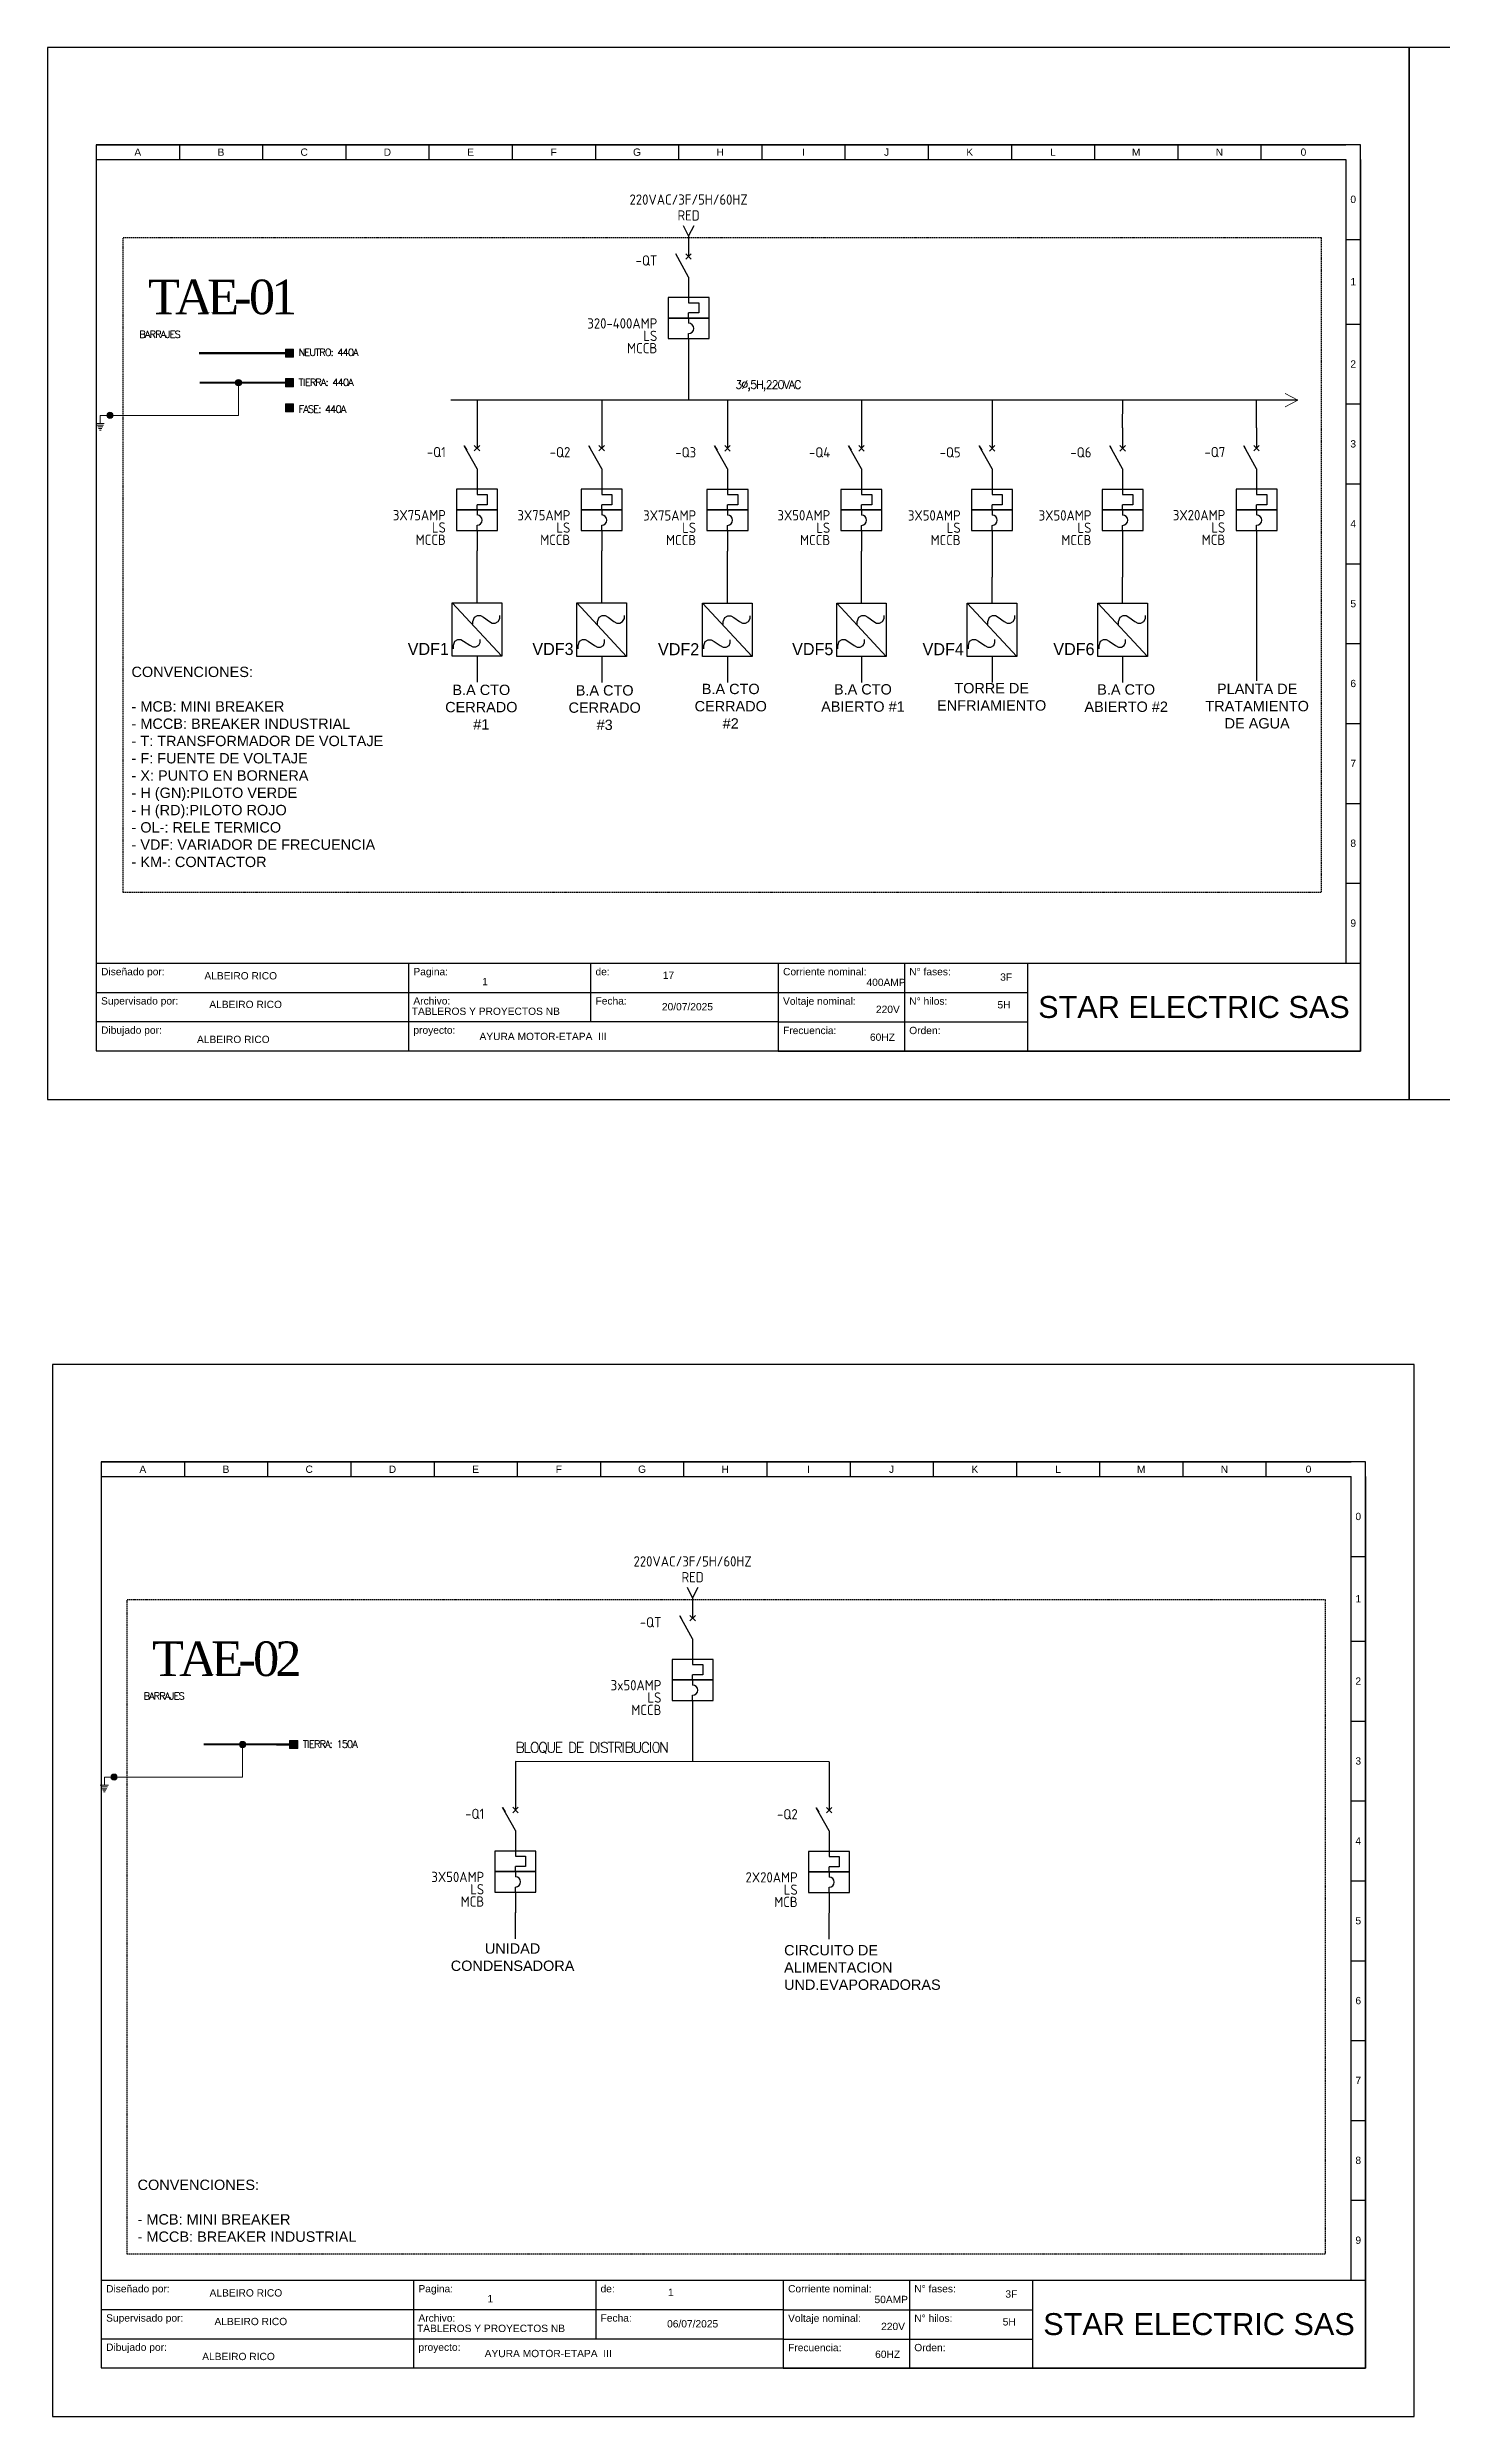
# Model space of a CAD drawing. Header units: millimetres. Extents: x 691 to 18605, y 670 to 10026.
# Drawn here: x 737 to 1813, y 8197 to 10026 of the extents above; entities that cross this region are included whole.
import ezdxf
from ezdxf.enums import TextEntityAlignment as Align

# ---------------------------------------------------------------- set-up
doc = ezdxf.new("R2010")
doc.units = ezdxf.units.MM
doc.linetypes.add('DASHEDX2', pattern=[1.5, 1, -0.5])
for name, color, linetype in [('CO_BARRAJE', 255, 'Continuous'), ('CO_DIAGRAMA_UNIFILAR', 3, 'Continuous'), ('CO_TEXTO', 7, 'Continuous'), ('CO_TEXTO_1', 7, 'Continuous'), ('DESC', 150, 'Continuous'), ('PDF_Text', 7, 'Continuous'), ('PDF_textos', 7, 'Continuous'), ('SYMS', 7, 'Continuous'), ('TAGS', 150, 'Continuous'), ('YEL_14_THHN', 2, 'Continuous')]:
    doc.layers.add(name, color=color, linetype=linetype)
doc.styles.add('PDF Century Gothic', font='GOTHIC.TTF')
doc.styles.add('ROMANS', font='romans')
doc.styles.get("Standard").update_dxf_attribs({"font": 'arial.ttf'})
doc.styles.add('WD_IEC', font='ISOCP2.shx', dxfattribs={"width": 0.9, "height": 4})
doc.linetypes.add('TI_TIERRA', pattern='A,0.5,-0.2,["T",Standard,S=0.1,R=0,X=-0.1,Y=-0.05],-0.25', length=0.95)

# ---------------------------------------------------------------- blocks, each defined once
blk = doc.blocks.new('VCB11Q9')
for p, q in [((0, 7.5), (0, 2.5)), ((0, -2.5), (-3.12, 3.12)), ((-3.12, 3.12), (-2.52, 2.03)), ((-0.66, 1.84), (0.66, 3.16)), ((-0.66, 3.16), (0.66, 1.84)), ((0, -2.5), (0, -7.5)), ((0, -7.5), (0, -8.75)), ((0, -8.75), (2.5, -8.75)), ((0, -12.5), (0, -11.25)), ((2.5, -11.25), (0, -11.25)), ((2.5, -8.75), (2.5, -11.25)), ((0, -12.5), (0, -13.75)), ((0, -17.5), (0, -16.25)), ((0, -17.5), (0, -22.5))]:
    blk.add_line(p, q)
for points in [[(-5, -7.5), (-5, -12.5), (5, -12.5), (5, -7.5)], [(-5, -12.5), (-5, -17.5), (5, -17.5), (5, -12.5)]]:
    blk.add_lwpolyline(points, close=True)
blk.add_arc((0, -15), 1.25, 270, 90)
at = {"style": 'WD_IEC'}
for tag, p in [('INST', (-7.62, 6.3)), ('LOC', (-7.62, 3.3)), ('TAG1', (-7.62, 0.3)), ('RATING1', (-7.62, -2.7)), ('DESC2', (-7.62, -18.05)), ('DESC1', (-7.62, -15.05)), ('DESC3', (-7.62, -21.05))]:
    blk.add_attdef(tag, text='', height=2.5, dxfattribs=at).set_placement(p, align=Align.RIGHT)
blk.add_attdef('TERM01', text='', height=2, rotation=90, dxfattribs=at).set_placement((-1, 7.5), align=Align.RIGHT)
at = {"style": 'WD_IEC', "flags": 1}
for tag, p, height in [('X2TERM01', (0, 7.5), 0.32), ('X4LINK', (-2.15, 0), 0.32), ('X1LINK', (0.02, 0), 0.32), ('CONTACT', (-5.15, -7.55), 1), ('COMMON', (-3.9, -8.8), 1), ('X8TERM02', (0, -22.5), 0.32), ('ASSYCODE', (0.69, -18.77), 1), ('FAMILY', (0.69, -20.27), 1), ('CATDESC', (0.69, -21.77), 1)]:
    blk.add_attdef(tag, p, '', height=height, dxfattribs=at)
at = {"style": 'WD_IEC', "flags": 9}
for tag, p in [('MFG', (7.81, 5.44)), ('CAT', (7.81, 2.94))]:
    blk.add_attdef(tag, text='', height=1.5, dxfattribs=at).set_placement(p, align=Align.RIGHT)
at = {"lineweight": 15, "style": 'WD_IEC'}
blk.add_attdef('XREF', text='', height=2.5, dxfattribs=at).set_placement((-7.62, -12.05), align=Align.RIGHT)
at = {"style": 'WD_IEC'}
blk.add_attdef('TERM02', (-1, -22.5), '', height=2, rotation=90, dxfattribs=at)
blk = doc.blocks.new('HA1X2Y')
blk.add_lwpolyline([(1.25, 2.5), (0, 0), (-1.25, 2.5)])
at = {"style": 'WD_IEC', "flags": 8}
for tag, p in [('DESC2', (0, 3.75)), ('DESC1', (0, 7.6))]:
    blk.add_attdef(tag, text='', height=2.5, dxfattribs=at).set_placement(p, align=Align.CENTER)
at = {"style": 'WD_IEC', "flags": 1}
blk.add_attdef('X8TERM01', (0, 0), '', height=0.32, dxfattribs=at)
blk = doc.blocks.new('*T3')
at = {"color": 0, "linetype": 'ByBlock', "lineweight": -2}
for p, q in [((0, 0), (139.92, 0)), ((0, 0), (0, -18)), ((64.08, 0), (64.08, -18)), ((101.44, 0), (101.44, -12)), ((139.92, 0), (139.92, -18)), ((0, -6), (139.92, -6)), ((0, -12), (139.92, -12)), ((0, -18), (139.92, -18))]:
    blk.add_line(p, q, dxfattribs=at)
at = {"color": 0, "char_height": 1.5, "attachment_point": 1}
for s, insert, width in [('{\\fArial|b0|i0|c162|p34;Diseñado por:}', (1, -1), 62.0824), ('{\\fArial|b0|i0|c162|p34;Pagina:}', (65.08, -1), 35.3574), ('{\\fArial|b0|i0|c162|p34;de}:', (102.44, -1), 36.4813), ('{\\fArial|b0|i0|c162|p34;Supervisado por:}', (1, -7), 62.0824), ('{\\fArial|b0|i0|c162|p34;Archivo:}', (65.08, -7), 35.3574), ('Fecha:', (102.44, -7), 36.4813), ('Dibujado por:', (1, -13), 62.0824), ('{\\fArial|b0|i0|c162|p34;proyecto:}', (65.08, -13), 73.8387)]:
    blk.add_mtext(s, dxfattribs=dict(at, insert=insert, width=width))
blk = doc.blocks.new('*T4')
at = {"color": 0, "linetype": 'ByBlock', "lineweight": -2}
for p, q in [((0, 0), (119.48, 0)), ((0, 0), (0, -18.07)), ((25.89, 0), (25.89, -18.07)), ((51.13, 0), (51.13, -18.07)), ((119.48, 0), (119.48, -18.07)), ((0, -6.05), (51.13, -6.05)), ((0, -12.07), (51.13, -12.07)), ((0, -18.07), (119.48, -18.07))]:
    blk.add_line(p, q, dxfattribs=at)
at = {"color": 0}
for s, insert, char_height, width, attachment_point in [('Corriente nominal:', (1, -1), 1.5, 23.894, 1), ('{\\fArial|b0|i0|c162|p34;N° fases:}', (26.89, -1), 1.5, 23.2313, 1), ('Voltaje nominal:', (1, -7.05), 1.5, 23.894, 1), ('{\\fArial|b0|i0|c162|p34;N° hilos:}', (26.89, -7.05), 1.5, 23.2313, 1), ('{\\fArial|b0|i0|c162|p34;STAR ELECTRIC SAS}', (85.3, -9.04), 4.5, 66.3536, 5), ('Frecuencia:', (1, -13.07), 1.5, 23.894, 1), ('{\\fArial|b0|i0|c162|p34;Orden}:', (26.89, -13.07), 1.5, 23.2313, 1)]:
    blk.add_mtext(s, dxfattribs=dict(at, insert=insert, char_height=char_height, width=width, attachment_point=attachment_point))
blk = doc.blocks.new('CAJETIN')
for p, q in [((0, 185.97), (-259.4, 185.97)), ((-259.4, 185.97), (-259.4, 0.07)), ((-259.4, 185.97), (-2.99, 185.97)), ((-259.4, 185.97), (-259.4, 182.97)), ((-242.33, 185.97), (-242.33, 182.97)), ((-225.26, 185.97), (-225.26, 182.97)), ((-208.19, 185.97), (-208.19, 182.97)), ((-191.12, 185.97), (-191.12, 182.97)), ((-174.05, 185.97), (-174.05, 182.97)), ((-156.98, 185.97), (-156.98, 182.97)), ((-139.91, 185.97), (-139.91, 182.97)), ((-122.84, 185.97), (-122.84, 182.97)), ((-105.77, 185.97), (-105.77, 182.97)), ((-88.7, 185.97), (-88.7, 182.97)), ((-71.64, 185.97), (-71.64, 182.97)), ((-54.57, 185.97), (-54.57, 182.97)), ((-37.5, 185.97), (-37.5, 182.97)), ((-20.43, 185.97), (-20.43, 182.97)), ((0, 0.07), (0, 185.97)), ((-259.4, 182.97), (-2.99, 182.97)), ((-3, 182.97), (-3, 18.07)), ((0, 182.97), (0, 18.07)), ((-3, 166.58), (0, 166.58)), ((-3, 149.19), (0, 149.19)), ((-3, 132.8), (0, 132.8)), ((-3, 116.41), (0, 116.41)), ((-3, 100.02), (0, 100.02)), ((-3, 83.63), (0, 83.63)), ((-3, 67.24), (0, 67.24)), ((-3, 50.85), (0, 50.85)), ((-3, 34.46), (0, 34.46)), ((-3, 18.07), (0, 18.07)), ((-259.4, 0.07), (0, 0.07))]:
    blk.add_line(p, q)
blk.add_lwpolyline([(-269.4, -9.93), (10, -9.93), (10, 205.97), (-269.4, 205.97)], close=True)
for name, p in [('*T3', (-259.4, 18.07)), ('*T4', (-119.48, 18.07))]:
    blk.add_blockref(name, p)
blk.add_text('0', height=1.5).set_placement((-2.08, 174.04))
at = {"char_height": 1.5, "attachment_point": 5}
for s, insert, width in [('A', (-250.87, 184.47), 17.0695), ('B', (-233.8, 184.47), 17.0695), ('C', (-216.73, 184.47), 17.0695), ('D', (-199.66, 184.47), 17.0695), ('E', (-182.59, 184.47), 17.0695), ('F', (-165.52, 184.47), 17.0695), ('G', (-148.45, 184.47), 17.0695), ('H', (-131.38, 184.47), 17.0695), ('I', (-114.31, 184.47), 17.0695), ('J', (-97.24, 184.47), 17.0695), ('K', (-80.17, 184.47), 17.0695), ('L', (-63.1, 184.47), 17.0695), ('M', (-46.03, 184.47), 17.0695), ('N', (-28.96, 184.47), 17.0695), ('0', (-11.71, 184.47), 17.4362), ('1', (-1.5, 157.89), 3), ('2', (-1.5, 141), 3), ('3', (-1.5, 124.61), 3), ('4', (-1.5, 108.22), 3), ('5', (-1.5, 91.83), 3), ('6', (-1.5, 75.44), 3), ('7', (-1.5, 59.05), 3), ('8', (-1.5, 42.66), 3), ('9', (-1.5, 26.27), 3)]:
    blk.add_mtext(s, dxfattribs=dict(at, insert=insert, width=width))
for tag, p in [('DISEÑADO_POR', (-230.86, 14.78)), ('SUPERVISADO_POR', (-229.59, 8.32)), ('DIBUJADO_POR', (-231.25, 2.42))]:
    blk.add_attdef(tag, text='', height=1.5).set_placement(p, align=Align.MIDDLE)
for tag, p in [('PAGINA', (-180.19, 13.54)), ('DE', (-143.12, 14.83)), ('A', (-97.02, 13.49)), ('F', (-73.9, 14.47)), ('FECHA', (-143.31, 8.38)), ('V', (-96.96, 8.58)), ('H', (-74.46, 8.76)), ('ARCHIVO', (-179.45, 8.2)), ('PROYECTO', (-180.75, 3.04)), ('HZ', (-98.06, 2.87)), ('OR', (-74.83, 2.5))]:
    blk.add_attdef(tag, p, '', height=1.5)

msp = doc.modelspace()

# ---------------------------------------------------------------- hatches: boundary and pattern name
at = {"lineweight": 13}
h = msp.add_hatch(color=0, dxfattribs=at)
h.dxf.hatch_style = 1
h.paths.add_polyline_path([(883.4, 9769.1, 1), (884.9, 9764.6, 1)])
h = msp.add_hatch(color=0, dxfattribs=at)
h.dxf.hatch_style = 1
h.paths.add_polyline_path([(782.7, 9741.6, 1), (787.4, 9741.6, 1)])
h = msp.add_hatch(color=0, dxfattribs=at)
h.dxf.hatch_style = 1
h.paths.add_polyline_path([(886.6, 8717.9, 1), (888.1, 8713.4, 1)])
h = msp.add_hatch(color=0, dxfattribs=at)
h.dxf.hatch_style = 1
h.paths.add_polyline_path([(785.8, 8690.4, 1), (790.6, 8690.4, 1)])
at = {"layer": 'CO_BARRAJE', "lineweight": 13, "ltscale": 0.01}
for points in [[(926.7, 9792.7), (920.4, 9792.7), (920.4, 9786.4), (926.7, 9786.4)], [(926.7, 9770), (920.4, 9770), (920.4, 9763.7), (926.7, 9763.7)], [(926.7, 9750.5), (920.4, 9750.5), (920.4, 9744.2), (926.7, 9744.2)], [(929.9, 8718.8), (923.6, 8718.8), (923.6, 8712.5), (929.9, 8712.5)]]:
    msp.add_hatch(color=0, dxfattribs=at).paths.add_polyline_path(points)

# ---------------------------------------------------------------- linework, layer by layer
at = {"color": 0, "lineweight": 0}
for p in [(1692.1, 9758.6), (1692.1, 9748.1)]:
    msp.add_line(p, (1701.9, 9753.4), dxfattribs=at)
at = {"color": 0}
for p, q in [((1465.8, 9636.8), (1465.8, 9636.8)), ((1465.8, 9636.8), (1465.8, 9616.7)), ((1566.6, 9636.8), (1566.6, 9616.7)), ((1670, 9637), (1670, 9616.9)), ((1068.3, 9596.9), (1068.3, 9616.9)), ((1164.5, 9596.8), (1164.5, 9616.8)), ((1261.6, 9596.7), (1261.6, 9616.7)), ((1365, 9596.7), (1365, 9616.7)), ((1465.8, 9596.7), (1465.8, 9616.7)), ((1566.6, 9596.7), (1566.6, 9616.7)), ((1670, 9616.9), (1670, 9536.7)), ((1068.3, 9555.6), (1068.3, 9535.6)), ((1164.5, 9555.5), (1164.5, 9535.5)), ((1261.6, 9555.4), (1261.6, 9535.4)), ((1365, 9555.5), (1365, 9535.5)), ((1465.8, 9555.5), (1465.8, 9535.5)), ((1566.6, 9555.5), (1566.6, 9535.5)), ((778.3, 8302.1), (798.3, 8302.1))]:
    msp.add_line(p, q, dxfattribs=at)
at = {"color": 0, "linetype": 'DASHEDX2'}
for points in [[(795.1, 9878.8), (1719.7, 9878.8), (1719.7, 9373.3), (795.1, 9373.3)], [(798.3, 8827.6), (1722.9, 8827.6), (1722.9, 8322.1), (798.3, 8322.1)]]:
    msp.add_lwpolyline(points, close=True, dxfattribs=at)
at = {"layer": 'CO_BARRAJE', "color": 0, "lineweight": 13, "ltscale": 0.01, "const_width": 1.58}
for points in [[(853.8, 9789.6), (920.4, 9789.6)], [(854.1, 9766.8), (920.4, 9766.8)], [(857.2, 8715.7), (923.6, 8715.6)]]:
    msp.add_lwpolyline(points, dxfattribs=at)
at = {"layer": 'CO_BARRAJE', "color": 0, "lineweight": 13, "ltscale": 0.01}
for points in [[(920.4, 9792.7), (920.4, 9786.4), (926.7, 9786.4), (926.7, 9792.7)], [(920.4, 9770), (920.4, 9763.7), (926.7, 9763.7), (926.7, 9770)], [(920.4, 9750.5), (920.4, 9744.2), (926.7, 9744.2), (926.7, 9750.5)], [(923.6, 8718.8), (923.6, 8712.5), (929.9, 8712.5), (929.9, 8718.8)]]:
    msp.add_lwpolyline(points, close=True, dxfattribs=at)
at = {"layer": 'CO_DIAGRAMA_UNIFILAR', "color": 0, "linetype": 'TI_TIERRA', "lineweight": 13}
for p, q in [((884.2, 9766.8), (884.2, 9741.6)), ((884.2, 9741.6), (785, 9741.6)), ((887.3, 8715.6), (887.3, 8690.4)), ((887.3, 8690.4), (788.2, 8690.4))]:
    msp.add_line(p, q, dxfattribs=at)
at = {"layer": 'CO_DIAGRAMA_UNIFILAR', "color": 0, "linetype": 'TI_TIERRA', "lineweight": 13, "ltscale": 0.0001}
for p, q in [((774.3, 9735.3), (780.6, 9735.3)), ((774.3, 9735.3), (780.6, 9735.3)), ((774.9, 9734), (780, 9734)), ((774.9, 9734), (780, 9734)), ((775.6, 9732.7), (779.4, 9732.7)), ((775.6, 9732.7), (779.4, 9732.7)), ((776.2, 9731.4), (778.7, 9731.4)), ((776.2, 9731.4), (778.7, 9731.4)), ((776.8, 9730.2), (778.1, 9730.2)), ((777.5, 9741.6), (777.5, 9735.3)), ((777.5, 9741.6), (777.5, 9735.3)), ((785, 9741.6), (777.5, 9741.6)), ((780.7, 8690.4), (780.7, 8684.1)), ((780.7, 8690.4), (780.7, 8684.1)), ((788.2, 8690.4), (780.7, 8690.4)), ((777.5, 8684.1), (783.8, 8684.1)), ((777.5, 8684.1), (783.8, 8684.1)), ((778.1, 8682.8), (783.2, 8682.8)), ((778.1, 8682.8), (783.2, 8682.8)), ((778.7, 8681.5), (782.6, 8681.5)), ((778.7, 8681.5), (782.6, 8681.5)), ((779.4, 8680.3), (781.9, 8680.3)), ((779.4, 8680.3), (781.9, 8680.3)), ((780, 8679), (781.3, 8679))]:
    msp.add_line(p, q, dxfattribs=at)
at = {"layer": 'CO_DIAGRAMA_UNIFILAR', "color": 0, "lineweight": 13}
for centre in [(884.2, 9766.8), (884.2, 9766.8), (785, 9741.6), (887.3, 8715.6), (887.3, 8715.6), (788.2, 8690.4)]:
    msp.add_circle(centre, 2.39, dxfattribs=at)
at = {"layer": 'PDF_textos', "color": 0, "lineweight": 25}
for points in [[(1087.5, 9555.6), (1049.2, 9596.9), (1087.5, 9596.9), (1087.5, 9555.6), (1049.2, 9555.6), (1049.2, 9596.9)], [(1065.1, 9580.3), (1065.1, 9582.6), (1066.4, 9585.8), (1068.7, 9587.1), (1070.9, 9587.1), (1073.2, 9585.8), (1077.8, 9582.6), (1080, 9581.3), (1082.3, 9581.3), (1084.6, 9582.6), (1085.9, 9584.8), (1085.9, 9587.1)], [(1183.7, 9555.5), (1145.3, 9596.8), (1183.7, 9596.8), (1183.7, 9555.5), (1145.3, 9555.5), (1145.3, 9596.8)], [(1161.3, 9580.2), (1161.3, 9582.5), (1162.6, 9585.7), (1164.8, 9587), (1167.1, 9587), (1169.4, 9585.7), (1173.9, 9582.5), (1176.2, 9581.2), (1178.5, 9581.2), (1180.7, 9582.5), (1182, 9584.8), (1182, 9587)], [(1280.7, 9555.4), (1242.4, 9596.7), (1280.7, 9596.7), (1280.7, 9555.4), (1242.4, 9555.4), (1242.4, 9596.7)], [(1258.3, 9580.1), (1258.3, 9582.4), (1259.6, 9585.6), (1261.9, 9586.9), (1264.2, 9586.9), (1266.4, 9585.6), (1271, 9582.4), (1273.3, 9581.1), (1275.5, 9581.1), (1277.8, 9582.4), (1279.1, 9584.7), (1279.1, 9586.9)], [(1384.2, 9555.5), (1345.9, 9596.7), (1384.2, 9596.7), (1384.2, 9555.5), (1345.9, 9555.5), (1345.9, 9596.7)], [(1361.8, 9580.1), (1361.8, 9582.4), (1363.1, 9585.7), (1365.4, 9587), (1367.6, 9587), (1369.9, 9585.7), (1374.5, 9582.4), (1376.7, 9581.1), (1379, 9581.1), (1381.3, 9582.4), (1382.6, 9584.7), (1382.6, 9587)], [(1484.9, 9555.5), (1446.6, 9596.7), (1484.9, 9596.7), (1484.9, 9555.5), (1446.6, 9555.5), (1446.6, 9596.7)], [(1462.5, 9580.1), (1462.5, 9582.4), (1463.8, 9585.7), (1466.1, 9587), (1468.4, 9587), (1470.6, 9585.7), (1475.2, 9582.4), (1477.4, 9581.1), (1479.7, 9581.1), (1482, 9582.4), (1483.3, 9584.7), (1483.3, 9587)], [(1585.8, 9555.5), (1547.5, 9596.7), (1585.8, 9596.7), (1585.8, 9555.5), (1547.5, 9555.5), (1547.5, 9596.7)], [(1563.4, 9580.1), (1563.4, 9582.4), (1564.7, 9585.7), (1567, 9587), (1569.2, 9587), (1571.5, 9585.7), (1576.1, 9582.4), (1578.3, 9581.1), (1580.6, 9581.1), (1582.9, 9582.4), (1584.2, 9584.7), (1584.2, 9587)], [(1050.1, 9561.5), (1050.1, 9564.1), (1051.1, 9567.3), (1053.4, 9568.6), (1055.7, 9568.6), (1057.9, 9567.3), (1062.8, 9564.1), (1065.1, 9562.8), (1067.4, 9562.8), (1069.6, 9564.1), (1070.6, 9566.3), (1070.6, 9568.6)], [(1146.3, 9561.4), (1146.3, 9564), (1147.3, 9567.2), (1149.6, 9568.5), (1151.8, 9568.5), (1154.1, 9567.2), (1159, 9564), (1161.3, 9562.7), (1163.5, 9562.7), (1165.8, 9564), (1166.8, 9566.2), (1166.8, 9568.5)], [(1243.4, 9561.3), (1243.4, 9563.9), (1244.3, 9567.1), (1246.6, 9568.4), (1248.9, 9568.4), (1251.2, 9567.1), (1256, 9563.9), (1258.3, 9562.6), (1260.6, 9562.6), (1262.9, 9563.9), (1263.8, 9566.1), (1263.8, 9568.4)], [(1346.9, 9561.3), (1346.9, 9563.9), (1347.8, 9567.2), (1350.1, 9568.5), (1352.4, 9568.5), (1354.6, 9567.2), (1359.5, 9563.9), (1361.8, 9562.6), (1364.1, 9562.6), (1366.3, 9563.9), (1367.3, 9566.2), (1367.3, 9568.5)], [(1447.6, 9561.3), (1447.6, 9563.9), (1448.5, 9567.2), (1450.8, 9568.5), (1453.1, 9568.5), (1455.4, 9567.2), (1460.2, 9563.9), (1462.5, 9562.6), (1464.8, 9562.6), (1467.1, 9563.9), (1468, 9566.2), (1468, 9568.5)], [(1548.5, 9561.3), (1548.5, 9563.9), (1549.4, 9567.2), (1551.7, 9568.5), (1554, 9568.5), (1556.3, 9567.2), (1561.1, 9563.9), (1563.4, 9562.6), (1565.7, 9562.6), (1567.9, 9563.9), (1568.9, 9566.2), (1568.9, 9568.5)]]:
    msp.add_lwpolyline(points, dxfattribs=at)
at = {"layer": 'YEL_14_THHN', "color": 0}
for p, q in [((1231.6, 9784.9), (1231.5, 9753.5)), ((1701.9, 9753.4), (1048.2, 9753.4)), ((1068.4, 9753.4), (1068.3, 9732.1)), ((1164.5, 9753.4), (1164.5, 9732)), ((1261.6, 9753.4), (1261.6, 9731.9)), ((1365.1, 9753.5), (1365, 9732)), ((1465.8, 9753.4), (1465.8, 9731.9)), ((1566.6, 9731.9), (1566.7, 9753.4)), ((1670, 9732.1), (1670, 9753.4)), ((1068.3, 9616.9), (1068.3, 9637)), ((1164.5, 9616.8), (1164.5, 9636.9)), ((1261.6, 9616.7), (1261.6, 9636.8)), ((1365, 9616.7), (1365, 9636.8)), ((1234.7, 8733.8), (1234.7, 8702.3)), ((1098, 8702.4), (1097.9, 8680.9)), ((1340, 8702.1), (1098, 8702.4)), ((1340, 8702.1), (1340, 8680.6)), ((1097.9, 8565.7), (1097.9, 8585.8)), ((1340, 8565.4), (1340, 8585.5))]:
    msp.add_line(p, q, dxfattribs=at)

# ---------------------------------------------------------------- block references
at = {"color": 0}
ref = msp.add_blockref('CAJETIN', (1750.2, 9250.8), dxfattribs=dict(at, xscale=3.761929394681115, yscale=3.761929394681115, zscale=3.761929394681115))
ref.add_attrib('5H', '5H', (1470, 9283.8), dxfattribs={"height": 5.64})
ref.add_attrib('3F', '3F', (1472.1, 9305.2), dxfattribs={"height": 5.64})
ref.add_attrib('HZ', '60HZ', dxfattribs={"height": 5.64}).set_placement((1381.2, 9261.6), align=Align.MIDDLE)
ref.add_attrib('V', '220V', dxfattribs={"height": 5.64}).set_placement((1385.4, 9283.1), align=Align.MIDDLE)
ref.add_attrib('A', '400AMP', dxfattribs={"height": 5.64}).set_placement((1384, 9303.9), align=Align.MIDDLE)
ref.add_attrib('PROYECTO', 'AYURA MOTOR-ETAPA  III', dxfattribs={"height": 5.643}).set_placement((1070.2, 9262.2), align=Align.MIDDLE_LEFT)
ref.add_attrib('ARCHIVO', 'TABLEROS Y PROYECTOS NB', dxfattribs={"height": 5.643}).set_placement((1075.1, 9281.6), align=Align.MIDDLE)
ref.add_attrib('DE', '17', (1211.7, 9306.6), dxfattribs={"height": 5.64})
ref.add_attrib('PAGINA', '1', (1072.3, 9301.7), dxfattribs={"height": 5.64})
ref.add_attrib('FECHA', '20/07/2025', (1211, 9282.3), dxfattribs={"height": 5.64})
ref.add_attrib('DIBUJADO_POR', 'ALBEIRO RICO', dxfattribs={"height": 5.643}).set_placement((880.2, 9259.9), align=Align.MIDDLE)
ref.add_attrib('SUPERVISADO_POR', 'ALBEIRO RICO', dxfattribs={"height": 5.643}).set_placement((889.7, 9286.9), align=Align.MIDDLE)
ref.add_attrib('DISEÑADO_POR', 'ALBEIRO RICO', dxfattribs={"height": 5.643}).set_placement((885.9, 9309), align=Align.MIDDLE)
ref = msp.add_blockref('CAJETIN', (2801.2, 9250.8), dxfattribs=dict(at, xscale=3.761929394681115, yscale=3.761929394681115, zscale=3.761929394681115))
ref.add_attrib('5H', '5H', (2521.1, 9283.8), dxfattribs={"height": 5.64})
ref.add_attrib('3F', '3F', (2523.2, 9305.2), dxfattribs={"height": 5.64})
ref.add_attrib('HZ', '60HZ', dxfattribs={"height": 5.64}).set_placement((2432.3, 9261.6), align=Align.MIDDLE)
ref.add_attrib('V', '220V', dxfattribs={"height": 5.64}).set_placement((2436.5, 9283.1), align=Align.MIDDLE)
ref.add_attrib('A', '400AMP', dxfattribs={"height": 5.64}).set_placement((2435.1, 9303.9), align=Align.MIDDLE)
ref.add_attrib('PROYECTO', 'AYURA MOTOR-ETAPA  III', dxfattribs={"height": 5.643}).set_placement((2121.3, 9262.2), align=Align.MIDDLE_LEFT)
ref.add_attrib('ARCHIVO', 'TABLEROS Y PROYECTOS NB', dxfattribs={"height": 5.643}).set_placement((2126.1, 9281.6), align=Align.MIDDLE)
ref.add_attrib('DE', '17', (2262.8, 9306.6), dxfattribs={"height": 5.64})
ref.add_attrib('PAGINA', '2', (2123.4, 9301.7), dxfattribs={"height": 5.64})
ref.add_attrib('FECHA', '20/07/2025', (2262.1, 9282.3), dxfattribs={"height": 5.64})
ref.add_attrib('DIBUJADO_POR', 'ALBEIRO RICO', dxfattribs={"height": 5.643}).set_placement((1931.3, 9259.9), align=Align.MIDDLE)
ref.add_attrib('SUPERVISADO_POR', 'ALBEIRO RICO', dxfattribs={"height": 5.643}).set_placement((1940.8, 9286.9), align=Align.MIDDLE)
ref.add_attrib('DISEÑADO_POR', 'ALBEIRO RICO', dxfattribs={"height": 5.643}).set_placement((1937, 9309), align=Align.MIDDLE)
ref = msp.add_blockref('CAJETIN', (1754.1, 8234.1), dxfattribs=dict(at, xscale=3.761929394681115, yscale=3.761929394681115, zscale=3.761929394681115))
ref.add_attrib('5H', '5H', (1474, 8267.1), dxfattribs={"height": 5.64})
ref.add_attrib('3F', '3F', (1476.1, 8288.6), dxfattribs={"height": 5.64})
ref.add_attrib('HZ', '60HZ', dxfattribs={"height": 5.64}).set_placement((1385.2, 8244.9), align=Align.MIDDLE)
ref.add_attrib('V', '220V', dxfattribs={"height": 5.64}).set_placement((1389.4, 8266.4), align=Align.MIDDLE)
ref.add_attrib('A', '50AMP', dxfattribs={"height": 5.64}).set_placement((1388, 8287.2), align=Align.MIDDLE)
ref.add_attrib('PROYECTO', 'AYURA MOTOR-ETAPA  III', dxfattribs={"height": 5.643}).set_placement((1074.2, 8245.5), align=Align.MIDDLE_LEFT)
ref.add_attrib('ARCHIVO', 'TABLEROS Y PROYECTOS NB', dxfattribs={"height": 5.643}).set_placement((1079.1, 8264.9), align=Align.MIDDLE)
ref.add_attrib('DE', '1', (1215.7, 8289.9), dxfattribs={"height": 5.64})
ref.add_attrib('PAGINA', '1', (1076.3, 8285), dxfattribs={"height": 5.64})
ref.add_attrib('FECHA', '06/07/2025', (1215, 8265.6), dxfattribs={"height": 5.64})
ref.add_attrib('DIBUJADO_POR', 'ALBEIRO RICO', dxfattribs={"height": 5.643}).set_placement((884.2, 8243.2), align=Align.MIDDLE)
ref.add_attrib('SUPERVISADO_POR', 'ALBEIRO RICO', dxfattribs={"height": 5.643}).set_placement((893.7, 8270.2), align=Align.MIDDLE)
ref.add_attrib('DISEÑADO_POR', 'ALBEIRO RICO', dxfattribs={"height": 5.643}).set_placement((889.9, 8292.3), align=Align.MIDDLE)
at = {"layer": 'SYMS', "color": 0}
ref = msp.add_blockref('HA1X2Y', (1231.6, 9880.1), dxfattribs=dict(at, xscale=3.170878376089944, yscale=3.170878376089944, zscale=3.170878376089944))
ref.add_attrib('DESC2', 'RED', dxfattribs={"layer": 'DESC', "height": 7.93, "style": 'WD_IEC', "flags": 8}).set_placement((1231.6, 9892), align=Align.CENTER)
ref.add_attrib('DESC1', '220VAC/3F/5H/60HZ', dxfattribs={"layer": 'DESC', "height": 7.927, "style": 'WD_IEC', "flags": 8}).set_placement((1231.6, 9904.2), align=Align.CENTER)
ref = msp.add_blockref('VCB11Q9', (1231.6, 9856.3), dxfattribs=dict(at, xscale=3.170878376089944, yscale=3.170878376089944, zscale=3.170878376089944))
ref.add_attrib('TAG1', '-QT', dxfattribs={"layer": 'TAGS', "height": 7.93, "style": 'WD_IEC'}).set_placement((1207.4, 9857.2), align=Align.RIGHT)
ref.add_attrib('DESC1', '320-400AMP', dxfattribs={"layer": 'DESC', "height": 7.93, "style": 'WD_IEC'}).set_placement((1207.4, 9808.6), align=Align.RIGHT)
ref.add_attrib('DESC2', 'LS', dxfattribs={"layer": 'DESC', "height": 7.93, "style": 'WD_IEC'}).set_placement((1207.4, 9799), align=Align.RIGHT)
ref.add_attrib('DESC3', 'MCCB', dxfattribs={"layer": 'DESC', "height": 7.93, "style": 'WD_IEC'}).set_placement((1207.4, 9789.5), align=Align.RIGHT)
ref = msp.add_blockref('VCB11Q9', (1068.3, 9708.3), dxfattribs=dict(at, xscale=3.170878376089944, yscale=3.170878376089944, zscale=3.170878376089944))
ref.add_attrib('TAG1', '-Q1', dxfattribs={"layer": 'TAGS', "height": 7.93, "style": 'WD_IEC'}).set_placement((1044.2, 9709.3), align=Align.RIGHT)
ref.add_attrib('DESC1', '3X75AMP', dxfattribs={"layer": 'DESC', "height": 7.93, "style": 'WD_IEC'}).set_placement((1044.2, 9660.6), align=Align.RIGHT)
ref.add_attrib('DESC2', 'LS', dxfattribs={"layer": 'DESC', "height": 7.93, "style": 'WD_IEC'}).set_placement((1044.2, 9651.1), align=Align.RIGHT)
ref.add_attrib('DESC3', 'MCCB', dxfattribs={"layer": 'DESC', "height": 7.93, "style": 'WD_IEC'}).set_placement((1044.2, 9641.6), align=Align.RIGHT)
ref = msp.add_blockref('VCB11Q9', (1164.5, 9708.3), dxfattribs=dict(at, xscale=3.170878376089944, yscale=3.170878376089944, zscale=3.170878376089944))
ref.add_attrib('TAG1', '-Q2', dxfattribs={"layer": 'TAGS', "height": 7.93, "style": 'WD_IEC'}).set_placement((1140.3, 9709.2), align=Align.RIGHT)
ref.add_attrib('DESC1', '3X75AMP', dxfattribs={"layer": 'DESC', "height": 7.93, "style": 'WD_IEC'}).set_placement((1140.3, 9660.5), align=Align.RIGHT)
ref.add_attrib('DESC2', 'LS', dxfattribs={"layer": 'DESC', "height": 7.93, "style": 'WD_IEC'}).set_placement((1140.3, 9651), align=Align.RIGHT)
ref.add_attrib('DESC3', 'MCCB', dxfattribs={"layer": 'DESC', "height": 7.93, "style": 'WD_IEC'}).set_placement((1140.3, 9641.5), align=Align.RIGHT)
ref = msp.add_blockref('VCB11Q9', (1261.6, 9708.2), dxfattribs=dict(at, xscale=3.170878376089944, yscale=3.170878376089944, zscale=3.170878376089944))
ref.add_attrib('TAG1', '-Q3', dxfattribs={"layer": 'TAGS', "height": 7.93, "style": 'WD_IEC'}).set_placement((1237.4, 9709.1), align=Align.RIGHT)
ref.add_attrib('DESC1', '3X75AMP', dxfattribs={"layer": 'DESC', "height": 7.93, "style": 'WD_IEC'}).set_placement((1237.4, 9660.4), align=Align.RIGHT)
ref.add_attrib('DESC2', 'LS', dxfattribs={"layer": 'DESC', "height": 7.93, "style": 'WD_IEC'}).set_placement((1237.4, 9650.9), align=Align.RIGHT)
ref.add_attrib('DESC3', 'MCCB', dxfattribs={"layer": 'DESC', "height": 7.93, "style": 'WD_IEC'}).set_placement((1237.4, 9641.4), align=Align.RIGHT)
ref = msp.add_blockref('VCB11Q9', (1365, 9708.2), dxfattribs=dict(at, xscale=3.170878376089944, yscale=3.170878376089944, zscale=3.170878376089944))
ref.add_attrib('TAG1', '-Q4', dxfattribs={"layer": 'TAGS', "height": 7.93, "style": 'WD_IEC'}).set_placement((1340.9, 9709.1), align=Align.RIGHT)
ref.add_attrib('DESC1', '3X50AMP', dxfattribs={"layer": 'DESC', "height": 7.93, "style": 'WD_IEC'}).set_placement((1340.9, 9660.5), align=Align.RIGHT)
ref.add_attrib('DESC2', 'LS', dxfattribs={"layer": 'DESC', "height": 7.93, "style": 'WD_IEC'}).set_placement((1340.9, 9650.9), align=Align.RIGHT)
ref.add_attrib('DESC3', 'MCCB', dxfattribs={"layer": 'DESC', "height": 7.93, "style": 'WD_IEC'}).set_placement((1340.9, 9641.4), align=Align.RIGHT)
ref = msp.add_blockref('VCB11Q9', (1465.8, 9708.2), dxfattribs=dict(at, xscale=3.170878376089944, yscale=3.170878376089944, zscale=3.170878376089944))
ref.add_attrib('TAG1', '-Q5', dxfattribs={"layer": 'TAGS', "height": 7.93, "style": 'WD_IEC'}).set_placement((1441.6, 9709.1), align=Align.RIGHT)
ref.add_attrib('DESC1', '3X50AMP', dxfattribs={"layer": 'DESC', "height": 7.93, "style": 'WD_IEC'}).set_placement((1441.6, 9660.4), align=Align.RIGHT)
ref.add_attrib('DESC2', 'LS', dxfattribs={"layer": 'DESC', "height": 7.93, "style": 'WD_IEC'}).set_placement((1441.6, 9650.9), align=Align.RIGHT)
ref.add_attrib('DESC3', 'MCCB', dxfattribs={"layer": 'DESC', "height": 7.93, "style": 'WD_IEC'}).set_placement((1441.6, 9641.4), align=Align.RIGHT)
ref = msp.add_blockref('VCB11Q9', (1566.6, 9708.2), dxfattribs=dict(at, xscale=3.170878376089944, yscale=3.170878376089944, zscale=3.170878376089944))
ref.add_attrib('TAG1', '-Q6', dxfattribs={"layer": 'TAGS', "height": 7.93, "style": 'WD_IEC'}).set_placement((1542.5, 9709.1), align=Align.RIGHT)
ref.add_attrib('DESC1', '3X50AMP', dxfattribs={"layer": 'DESC', "height": 7.93, "style": 'WD_IEC'}).set_placement((1542.5, 9660.4), align=Align.RIGHT)
ref.add_attrib('DESC2', 'LS', dxfattribs={"layer": 'DESC', "height": 7.93, "style": 'WD_IEC'}).set_placement((1542.5, 9650.9), align=Align.RIGHT)
ref.add_attrib('DESC3', 'MCCB', dxfattribs={"layer": 'DESC', "height": 7.93, "style": 'WD_IEC'}).set_placement((1542.5, 9641.4), align=Align.RIGHT)
ref = msp.add_blockref('VCB11Q9', (1670, 9708.3), dxfattribs=dict(at, xscale=3.170878376089944, yscale=3.170878376089944, zscale=3.170878376089944))
ref.add_attrib('TAG1', '-Q7', dxfattribs={"layer": 'TAGS', "height": 7.93, "style": 'WD_IEC'}).set_placement((1645.8, 9709.3), align=Align.RIGHT)
ref.add_attrib('DESC1', '3X20AMP', dxfattribs={"layer": 'DESC', "height": 7.93, "style": 'WD_IEC'}).set_placement((1645.8, 9660.6), align=Align.RIGHT)
ref.add_attrib('DESC2', 'LS', dxfattribs={"layer": 'DESC', "height": 7.93, "style": 'WD_IEC'}).set_placement((1645.8, 9651.1), align=Align.RIGHT)
ref.add_attrib('DESC3', 'MCB', dxfattribs={"layer": 'DESC', "height": 7.93, "style": 'WD_IEC'}).set_placement((1645.8, 9641.6), align=Align.RIGHT)
ref = msp.add_blockref('HA1X2Y', (1234.7, 8828.9), dxfattribs=dict(at, xscale=3.170878376089944, yscale=3.170878376089944, zscale=3.170878376089944))
ref.add_attrib('DESC2', 'RED', dxfattribs={"layer": 'DESC', "height": 7.93, "style": 'WD_IEC', "flags": 8}).set_placement((1234.7, 8840.8), align=Align.CENTER)
ref.add_attrib('DESC1', '220VAC/3F/5H/60HZ', dxfattribs={"layer": 'DESC', "height": 7.927, "style": 'WD_IEC', "flags": 8}).set_placement((1234.7, 8853), align=Align.CENTER)
ref = msp.add_blockref('VCB11Q9', (1234.7, 8805.1), dxfattribs=dict(at, xscale=3.170878376089944, yscale=3.170878376089944, zscale=3.170878376089944))
ref.add_attrib('TAG1', '-QT', dxfattribs={"layer": 'TAGS', "height": 7.93, "style": 'WD_IEC'}).set_placement((1210.6, 8806), align=Align.RIGHT)
ref.add_attrib('DESC1', '3x50AMP', dxfattribs={"layer": 'DESC', "height": 7.93, "style": 'WD_IEC'}).set_placement((1210.6, 8757.4), align=Align.RIGHT)
ref.add_attrib('DESC2', 'LS', dxfattribs={"layer": 'DESC', "height": 7.93, "style": 'WD_IEC'}).set_placement((1210.6, 8747.9), align=Align.RIGHT)
ref.add_attrib('DESC3', 'MCCB', dxfattribs={"layer": 'DESC', "height": 7.93, "style": 'WD_IEC'}).set_placement((1210.6, 8738.3), align=Align.RIGHT)
ref = msp.add_blockref('VCB11Q9', (1097.9, 8657.1), dxfattribs=dict(at, xscale=3.170878376089944, yscale=3.170878376089944, zscale=3.170878376089944))
ref.add_attrib('TAG1', '-Q1', dxfattribs={"layer": 'TAGS', "height": 7.93, "style": 'WD_IEC'}).set_placement((1073.8, 8658.1), align=Align.RIGHT)
ref.add_attrib('DESC1', '3X50AMP', dxfattribs={"layer": 'DESC', "height": 7.93, "style": 'WD_IEC'}).set_placement((1073.8, 8609.4), align=Align.RIGHT)
ref.add_attrib('DESC2', 'LS', dxfattribs={"layer": 'DESC', "height": 7.93, "style": 'WD_IEC'}).set_placement((1073.8, 8599.9), align=Align.RIGHT)
ref.add_attrib('DESC3', 'MCB', dxfattribs={"layer": 'DESC', "height": 7.93, "style": 'WD_IEC'}).set_placement((1073.8, 8590.4), align=Align.RIGHT)
ref = msp.add_blockref('VCB11Q9', (1340, 8656.9), dxfattribs=dict(at, xscale=3.170878376089944, yscale=3.170878376089944, zscale=3.170878376089944))
ref.add_attrib('TAG1', '-Q2', dxfattribs={"layer": 'TAGS', "height": 7.93, "style": 'WD_IEC'}).set_placement((1315.8, 8657.8), align=Align.RIGHT)
ref.add_attrib('DESC1', '2X20AMP', dxfattribs={"layer": 'DESC', "height": 7.93, "style": 'WD_IEC'}).set_placement((1315.8, 8609.1), align=Align.RIGHT)
ref.add_attrib('DESC2', 'LS', dxfattribs={"layer": 'DESC', "height": 7.93, "style": 'WD_IEC'}).set_placement((1315.8, 8599.6), align=Align.RIGHT)
ref.add_attrib('DESC3', 'MCB', dxfattribs={"layer": 'DESC', "height": 7.93, "style": 'WD_IEC'}).set_placement((1315.8, 8590.1), align=Align.RIGHT)

# ---------------------------------------------------------------- texts
at = {"color": 0, "char_height": 8, "width": 341.189, "attachment_point": 1}
for s, insert in [('CONVENCIONES:\\P\\P- MCB: MINI BREAKER\\P- MCCB: BREAKER INDUSTRIAL\\P- T: TRANSFORMADOR DE VOLTAJE\\P- F: FUENTE DE VOLTAJE\\P- X: PUNTO EN BORNERA\\P- H (GN):PILOTO VERDE\\P- H (RD):PILOTO ROJO\\P- OL-: RELE TERMICO\\P- VDF: VARIADOR DE FRECUENCIA\\P- KM-: CONTACTOR', (801.6, 9547.6)), ('CONVENCIONES:\\P\\P- MCB: MINI BREAKER\\P- MCCB: BREAKER INDUSTRIAL', (806.3, 8379.7))]:
    msp.add_mtext(s, dxfattribs=dict(at, insert=insert))
at = {"color": 0, "char_height": 7.984, "attachment_point": 1}
for s, width, insert in [('\\pxqc;B.A CTO CERRADO #1', 68.832, (1037.2, 9533.7)), ('\\pxqc;B.A CTO CERRADO #3', 68.832, (1132.4, 9533.3)), ('\\pxqc;B.A CTO CERRADO #2', 68.832, (1229.7, 9534.4)), ('\\pxqc;B.A CTO ABIERTO #1', 68.832, (1331.7, 9534.1)), ('\\pxqc;TORRE DE ENFRIAMIENTO', 68.832, (1431.1, 9535)), ('\\pxqc;B.A CTO ABIERTO #2', 68.832, (1534.9, 9534)), ('\\pxqc;PLANTA DE TRATAMIENTO DE AGUA', 68.832, (1636, 9534.5)), ('\\pxqc;UNIDAD CONDENSADORA', 68.832, (1061.3, 8562.1)), ('CIRCUITO DE ALIMENTACION\\PUND.EVAPORADORAS', 105.73, (1305.3, 8560.8))]:
    msp.add_mtext_dynamic_manual_height_columns(s, width=width, gutter_width=39.9, heights=[0], dxfattribs=dict(at, insert=insert))
at = {"layer": 'CO_TEXTO', "color": 0, "lineweight": 13, "char_height": 26.68, "attachment_point": 4, "rotation": 0, "style": 'ROMANS'}
for s, insert in [('\\A1;{\\fRomantic|b0|i0|c2|p2;\\T0.85;TAE-01}', (814.3, 9832.8)), ('\\A1;{\\fRomantic|b0|i0|c2|p2;\\T0.85;TAE-02}', (817.5, 8781.6))]:
    msp.add_mtext(s, dxfattribs=dict(at, insert=insert))
at = {"layer": 'CO_TEXTO_1', "color": 0, "lineweight": 13, "attachment_point": 4, "rotation": 0, "style": 'ROMANS'}
for s, insert, char_height in [('\\A1;\\pxql;{\\T0.85;BARRAJES}', (807.7, 9804.2), 5.547), ('\\A1;{\\T0.85;NEUTRO: 440A }', (930.6, 9790.3), 5.547), ('\\A1;\\pxql;{\\T0.85;TIERRA: 440A}', (930.6, 9767.1), 5.547), ('\\A1;{\\T0.85;\\P3∅,5H,220VAC}', (1267.7, 9769.6), 6.291), ('\\A1;\\pxql;{\\T0.85;FASE: 440A }', (930.6, 9746.4), 5.547), ('\\A1;\\pxql;{\\T0.85;BARRAJES}', (810.9, 8753), 5.547), ('\\A1;\\pxql;{\\T0.85;TIERRA: 150A}', (933.8, 8715.9), 5.547), ('\\A1;{\\T0.85;\\PBLOQUE DE DISTRIBUCI0N }', (1098, 8719.6), 7.991)]:
    msp.add_mtext(s, dxfattribs=dict(at, insert=insert, char_height=char_height))
at = {"layer": 'PDF_Text', "color": 0, "char_height": 9.31, "attachment_point": 4, "style": 'PDF Century Gothic'}
for s, insert in [('VDF1', (1014.8, 9561.3)), ('VDF3', (1111, 9561.2)), ('VDF2', (1208, 9561.1)), ('VDF5', (1311.5, 9561.1)), ('VDF4', (1412.2, 9561.1)), ('VDF6', (1513.1, 9561.1))]:
    msp.add_mtext(s, dxfattribs=dict(at, insert=insert))

doc.saveas('drawing.dxf')
